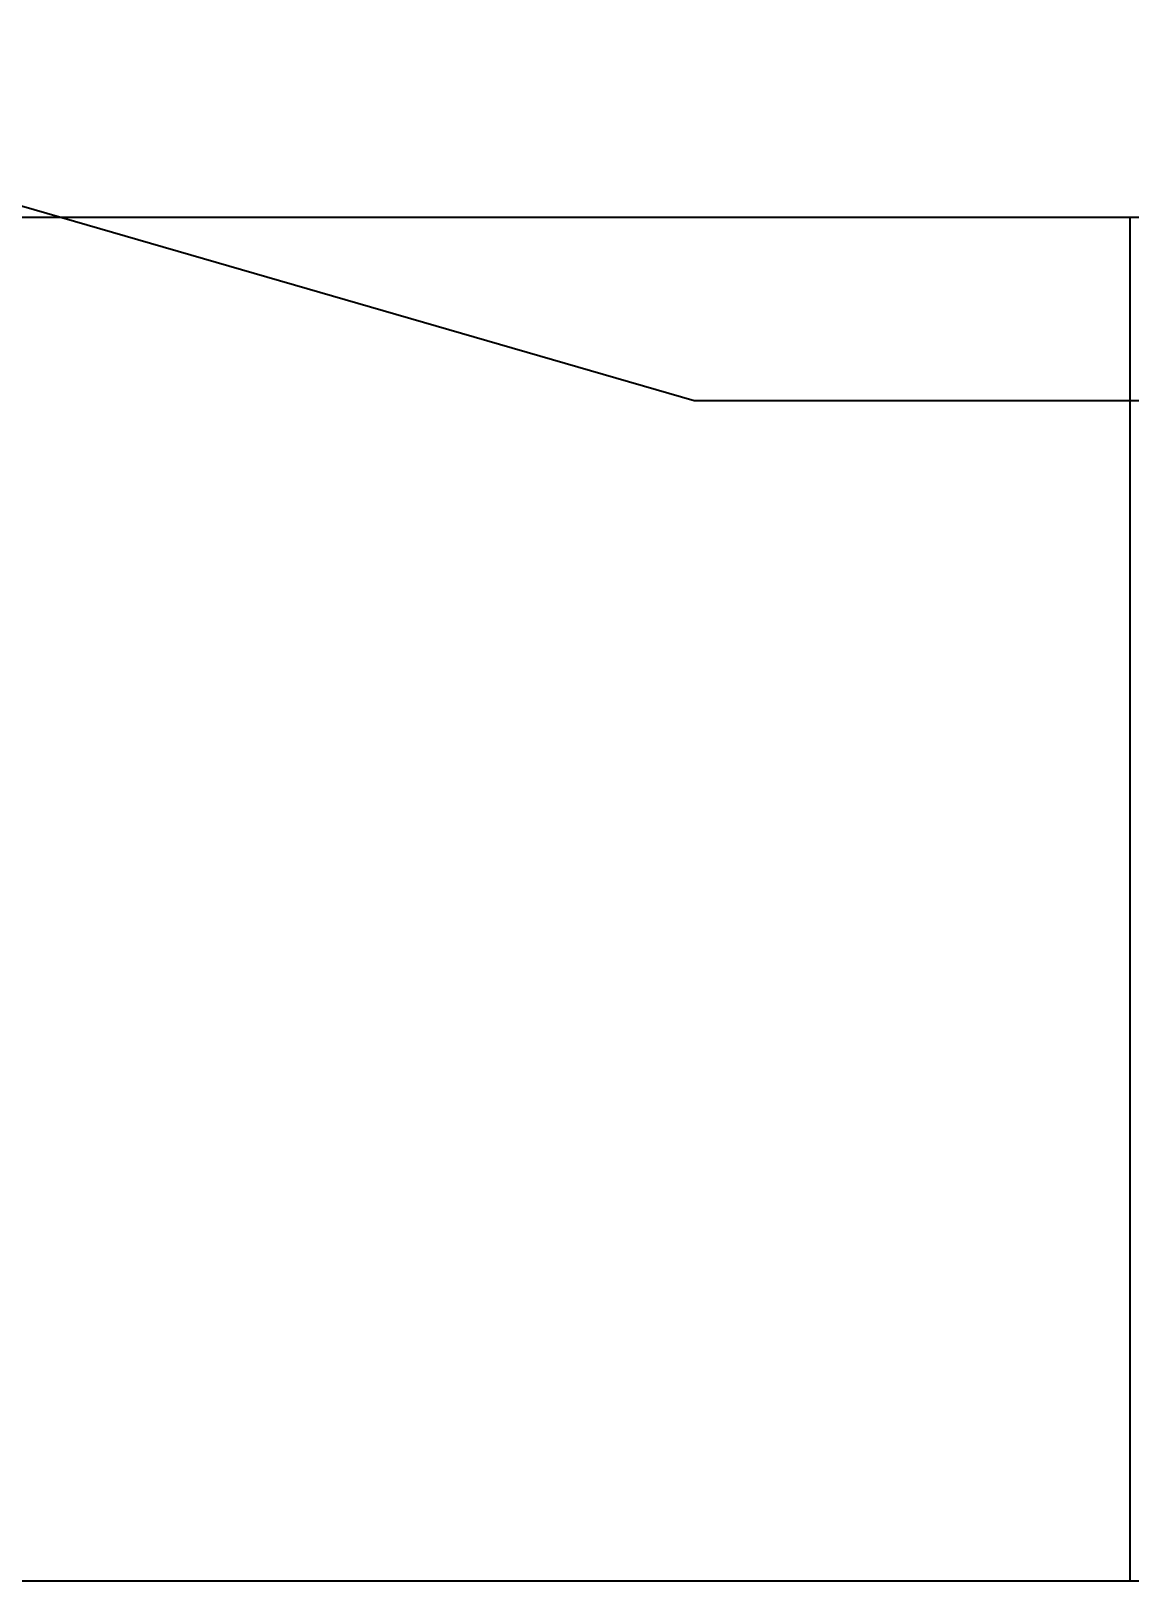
# Model space of a CAD drawing. Extents: x 185 to 567, y -69 to 170.
# Drawn here: x 493.236 to 495.21, y -27.086 to -24.301 of the extents above; entities that cross this region are included whole.
import ezdxf
from ezdxf import colors
from ezdxf.entities.mleader import LeaderData, LeaderLine
from ezdxf.math import Vec2, Vec3

# ---------------------------------------------------------------- set-up
doc = ezdxf.new("R2010")
doc.units = 0
doc.header["$LTSCALE"] = 0.25
doc.header["$MEASUREMENT"] = 0
for name, color, linetype in [('A-DTNM', 112, 'CONTINUOUS'), ('A-ELV 6', 71, 'CONTINUOUS'), ('A-groves', 8, 'CONTINUOUS')]:
    doc.layers.add(name, color=color, linetype=linetype)

msp = doc.modelspace()

# ---------------------------------------------------------------- linework, layer by layer
at = {"layer": 'A-ELV 6'}
msp.add_line((495.2098, -24.6357, 0), (495.2098, -27.0857, 0), dxfattribs=at)
at = {"layer": 'A-groves'}
for p, q in [((508.9198, -24.6357, 0), (481.5198, -24.6357, 0)), ((508.9198, -27.0857, 0), (481.5198, -27.0857, 0))]:
    msp.add_line(p, q, dxfattribs=at)

# ---------------------------------------------------------------- leaders
at = {"layer": 'A-DTNM'}
ml = msp.add_multileader_mtext('Standard', dxfattribs=at)
ml.set_content('', color=256)
ml.set_leader_properties()
ml.build(insert=Vec2(0, 0))
ml.multileader.update_dxf_attribs({"text_right_attachment_type": 6, "dogleg_length": 0.36, "arrow_head_size": 0.18})
ctx = ml.context
ctx.base_point, ctx.char_height, ctx.arrow_head_size, ctx.landing_gap_size, ctx.plane_origin = Vec3(497.9413, -24.9649, 0), 0.18, 0.18, 0.09, Vec3(493.041, -25.5349, 0)
ctx.right_attachment = 6
notes = []
notes.append((ctx, [(0, (1, 1, 0), (494.4271, -24.9649, 0), (1, 0), 3.5143, [(1, [(493.041, -25.5349, 0), (492.1347, -24.3007, 0)], 0, [])])]))
ctx.mtext.insert, ctx.mtext.flow_direction = Vec3(498.0313, -24.8749, 0), 5
for ctx, leaders in notes:
    for number, flags, end, landing, length, lines in leaders:
        leader = LeaderData()
        leader.index, (leader.has_last_leader_line, leader.has_dogleg_vector, leader.attachment_direction) = number, flags
        leader.last_leader_point, leader.dogleg_vector, leader.dogleg_length = Vec3(end), Vec3(landing), length
        for number, points, colour, breaks in lines:
            line = LeaderLine()
            line.index, line.vertices, line.color, line.breaks = number, Vec3.list(points), colors.encode_raw_color(colour), breaks
            leader.lines.append(line)
        ctx.leaders.append(leader)

doc.saveas('drawing.dxf')
